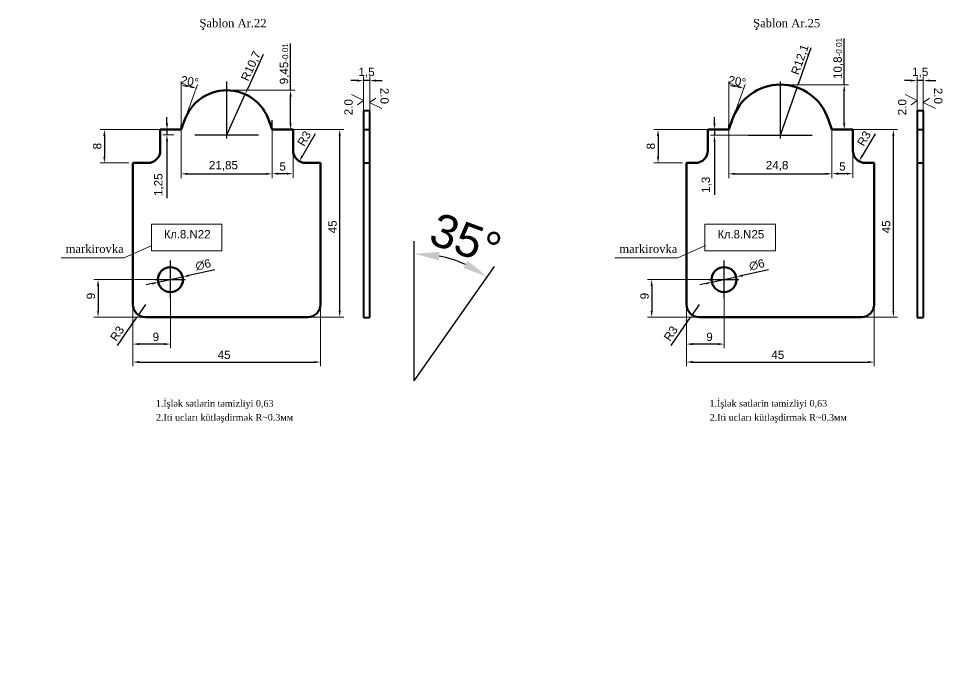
# Model space of a CAD drawing. Header units: millimetres. Extents: x 1526 to 31626, y -4643 to 9189.
# Drawn here: x 11188.9 to 11410.6, y 9029.9 to 9184.8 of the extents above; entities that cross this region are included whole.
import ezdxf

# ---------------------------------------------------------------- set-up
doc = ezdxf.new("R2010")
doc.units = ezdxf.units.MM
for name, color, linetype, lineweight in [('контурная', 7, 'Continuous', 50), ('размерные', 7, 'Continuous', 25), ('тонкая', 7, 'Continuous', 20), ('тонкий', 7, 'Continuous', 20)]:
    doc.layers.add(name, color=color, linetype=linetype, lineweight=lineweight)
doc.layers.add('осевая', color=4, linetype='Continuous')
doc.styles.get("Standard").update_dxf_attribs({"font": 'arial.ttf'})
doc.dimstyles.new('s1v4', dxfattribs={"dimtxt": 4, "dimasz": 1.5, "dimexe": 1, "dimexo": 0, "dimgap": 0.7, "dimtad": 1, "dimtxsty": 'Standard', "dimcen": 1, "dimadec": 0, "dimazin": 0, "dimtfac": 1, "dimtix": 1, "dimtmove": 0, "dimatfit": 3, "dimfxl": 1, "dimlwd": -1, "dimlwe": 20, "dimarcsym": 0})
doc.dimstyles.new('s2v4', dxfattribs={"dimtxt": 8, "dimasz": 6, "dimexe": 3, "dimexo": 0, "dimgap": 1.5, "dimtad": 1, "dimtxsty": 'Standard', "dimcen": 2.5, "dimadec": 0, "dimazin": 0, "dimtfac": 1, "dimtmove": 0, "dimatfit": 3, "dimfxl": 1, "dimarcsym": 0})

# ---------------------------------------------------------------- blocks, each defined once
blk = doc.blocks.new('*D2361')
at = {"layer": 'Defpoints', "color": 0, "transparency": 16777216}
for p in [(11238.87, 9167.57), (11254.2, 9167.57), (11252.81, 9158.12)]:
    blk.add_point(p, dxfattribs=at)
at = {"layer": 'размерные', "color": 0, "transparency": 16777216}
for p, q in [((11254.2, 9167.57), (11254.2, 9178.83)), ((11254.2, 9159.62), (11254.2, 9166.07))]:
    blk.add_line(p, q, dxfattribs=at)
at = {"layer": 'размерные', "color": 0, "lineweight": 20, "transparency": 16777216}
for p, q in [((11238.87, 9167.57), (11255.2, 9167.57)), ((11252.81, 9158.12), (11255.2, 9158.12))]:
    blk.add_line(p, q, dxfattribs=at)
at = {"layer": 'размерные', "color": 0, "transparency": 16777216}
for points in [[(11253.95, 9166.07), (11254.45, 9166.07), (11254.2, 9167.57)], [(11253.95, 9159.62), (11254.45, 9159.62), (11254.2, 9158.12)]]:
    blk.add_solid(points, dxfattribs=at)
at = {"layer": 'размерные', "color": 0, "transparency": 16777216, "insert": (11252.8, 9173.95), "char_height": 2, "attachment_point": 5, "rotation": 90}
blk.add_mtext('9,45{\\H0.7x;\\S^ -0.01;}', dxfattribs=at)
blk = doc.blocks.new('*D2362')
at = {"layer": 'Defpoints', "color": 0, "transparency": 16777216}
for p in [(11227.94, 9158.12), (11249.79, 9158.12), (11249.79, 9147.51)]:
    blk.add_point(p, dxfattribs=at)
at = {"layer": 'размерные', "color": 0, "lineweight": 20, "transparency": 16777216}
for p, q in [((11227.94, 9158.12), (11227.94, 9146.51)), ((11249.79, 9158.12), (11249.79, 9146.51))]:
    blk.add_line(p, q, dxfattribs=at)
at = {"layer": 'размерные', "color": 0, "transparency": 16777216}
blk.add_line((11229.44, 9147.51), (11248.29, 9147.51), dxfattribs=at)
for points in [[(11229.44, 9147.76), (11229.44, 9147.26), (11227.94, 9147.51)], [(11248.29, 9147.76), (11248.29, 9147.26), (11249.79, 9147.51)]]:
    blk.add_solid(points, dxfattribs=at)
at = {"layer": 'размерные', "color": 0, "transparency": 16777216, "insert": (11238.09, 9149.41), "char_height": 2, "attachment_point": 5}
blk.add_mtext('21,85', dxfattribs=at)
blk = doc.blocks.new('*D2363')
at = {"layer": 'Defpoints', "color": 0, "transparency": 16777216}
for p in [(11226.22, 9158.12), (11224.54, 9156.87), (11226.22, 9156.87)]:
    blk.add_point(p, dxfattribs=at)
at = {"layer": 'размерные', "color": 0, "transparency": 16777216}
for p, q in [((11224.54, 9159.62), (11224.54, 9161.12)), ((11224.54, 9158.12), (11224.54, 9156.87)), ((11224.54, 9155.37), (11224.54, 9141.68))]:
    blk.add_line(p, q, dxfattribs=at)
at = {"layer": 'размерные', "color": 0, "lineweight": 20, "transparency": 16777216}
for p, q in [((11226.22, 9158.12), (11223.54, 9158.12)), ((11226.22, 9156.87), (11223.54, 9156.87))]:
    blk.add_line(p, q, dxfattribs=at)
at = {"layer": 'размерные', "color": 0, "transparency": 16777216}
for points in [[(11224.29, 9159.62), (11224.79, 9159.62), (11224.54, 9158.12)], [(11224.29, 9155.37), (11224.79, 9155.37), (11224.54, 9156.87)]]:
    blk.add_solid(points, dxfattribs=at)
at = {"layer": 'размерные', "color": 0, "transparency": 16777216, "insert": (11222.64, 9144.89), "char_height": 2, "attachment_point": 5, "rotation": 90}
blk.add_mtext('1,25', dxfattribs=at)
blk = doc.blocks.new('*D2364')
at = {"layer": 'Defpoints', "color": 0, "transparency": 16777216}
for p in [(11227.24, 9158.12), (11209.52, 9150.12), (11215.37, 9150.12)]:
    blk.add_point(p, dxfattribs=at)
at = {"layer": 'размерные', "color": 0, "lineweight": 20, "transparency": 16777216}
for p, q in [((11227.24, 9158.12), (11208.52, 9158.12)), ((11215.37, 9150.12), (11208.52, 9150.12))]:
    blk.add_line(p, q, dxfattribs=at)
at = {"layer": 'размерные', "color": 0, "transparency": 16777216}
blk.add_line((11209.52, 9156.62), (11209.52, 9151.62), dxfattribs=at)
for points in [[(11209.27, 9156.62), (11209.77, 9156.62), (11209.52, 9158.12)], [(11209.27, 9151.62), (11209.77, 9151.62), (11209.52, 9150.12)]]:
    blk.add_solid(points, dxfattribs=at)
at = {"layer": 'размерные', "color": 0, "transparency": 16777216, "insert": (11207.8, 9154.15), "char_height": 2, "attachment_point": 5, "rotation": 90}
blk.add_mtext('8', dxfattribs=at)
blk = doc.blocks.new('*D2365')
at = {"layer": 'Defpoints', "color": 0, "transparency": 16777216}
for p in [(11216.37, 9117.7), (11225.37, 9117.7), (11216.37, 9106.64)]:
    blk.add_point(p, dxfattribs=at)
at = {"layer": 'размерные', "color": 0, "lineweight": 20, "transparency": 16777216}
for p, q in [((11216.37, 9117.7), (11216.37, 9105.64)), ((11225.37, 9117.7), (11225.37, 9105.64))]:
    blk.add_line(p, q, dxfattribs=at)
at = {"layer": 'размерные', "color": 0, "transparency": 16777216}
blk.add_line((11223.87, 9106.64), (11217.87, 9106.64), dxfattribs=at)
for points in [[(11217.87, 9106.89), (11217.87, 9106.39), (11216.37, 9106.64)], [(11223.87, 9106.89), (11223.87, 9106.39), (11225.37, 9106.64)]]:
    blk.add_solid(points, dxfattribs=at)
at = {"layer": 'размерные', "color": 0, "transparency": 16777216, "insert": (11221.87, 9108.36), "char_height": 2, "attachment_point": 5}
blk.add_mtext('9', dxfattribs=at)
blk = doc.blocks.new('*D2366')
at = {"layer": 'Defpoints', "color": 0, "transparency": 16777216}
for p in [(11228.3, 9122.77), (11222.44, 9121.48)]:
    blk.add_point(p, dxfattribs=at)
at = {"layer": 'размерные', "color": 0, "transparency": 16777216}
for p, q in [((11222.44, 9121.48), (11228.3, 9122.77)), ((11236, 9124.47), (11229.76, 9123.1)), ((11220.97, 9121.15), (11219.51, 9120.83))]:
    blk.add_line(p, q, dxfattribs=at)
for points in [[(11229.71, 9123.34), (11229.82, 9122.85), (11228.3, 9122.77)], [(11220.92, 9121.4), (11221.03, 9120.91), (11222.44, 9121.48)]]:
    blk.add_solid(points, dxfattribs=at)
at = {"layer": 'размерные', "color": 0, "transparency": 16777216, "insert": (11233.23, 9125.68), "char_height": 2, "attachment_point": 5, "rotation": 12.461}
blk.add_mtext('∅6', dxfattribs=at)
blk = doc.blocks.new('*D2367')
at = {"layer": 'Defpoints', "color": 0, "transparency": 16777216}
for p in [(11216.37, 9117.7), (11261.37, 9116.12), (11261.37, 9102.32)]:
    blk.add_point(p, dxfattribs=at)
at = {"layer": 'размерные', "color": 0, "lineweight": 20, "transparency": 16777216}
for p, q in [((11216.37, 9117.7), (11216.37, 9101.32)), ((11261.37, 9116.12), (11261.37, 9101.32))]:
    blk.add_line(p, q, dxfattribs=at)
at = {"layer": 'размерные', "color": 0, "transparency": 16777216}
blk.add_line((11217.87, 9102.32), (11259.87, 9102.32), dxfattribs=at)
for points in [[(11217.87, 9102.57), (11217.87, 9102.07), (11216.37, 9102.32)], [(11259.87, 9102.57), (11259.87, 9102.07), (11261.37, 9102.32)]]:
    blk.add_solid(points, dxfattribs=at)
at = {"layer": 'размерные', "color": 0, "transparency": 16777216, "insert": (11238.25, 9104.04), "char_height": 2, "attachment_point": 5}
blk.add_mtext('45', dxfattribs=at)
blk = doc.blocks.new('*D2368')
at = {"layer": 'Defpoints', "color": 0, "transparency": 16777216}
for p in [(11221.65, 9122.12), (11208, 9113.12), (11221.65, 9113.12)]:
    blk.add_point(p, dxfattribs=at)
at = {"layer": 'размерные', "color": 0, "lineweight": 20, "transparency": 16777216}
for p, q in [((11221.65, 9122.12), (11207, 9122.12)), ((11221.65, 9113.12), (11207, 9113.12))]:
    blk.add_line(p, q, dxfattribs=at)
at = {"layer": 'размерные', "color": 0, "transparency": 16777216}
blk.add_line((11208, 9120.62), (11208, 9114.62), dxfattribs=at)
for points in [[(11207.75, 9120.62), (11208.25, 9120.62), (11208, 9122.12)], [(11207.75, 9114.62), (11208.25, 9114.62), (11208, 9113.12)]]:
    blk.add_solid(points, dxfattribs=at)
at = {"layer": 'размерные', "color": 0, "transparency": 16777216, "insert": (11206.28, 9118.16), "char_height": 2, "attachment_point": 5, "rotation": 90}
blk.add_mtext('9', dxfattribs=at)
blk = doc.blocks.new('*D2369')
at = {"layer": 'Defpoints', "color": 0, "transparency": 16777216}
for p in [(11251.31, 9158.12), (11265.99, 9158.12), (11258.37, 9113.12)]:
    blk.add_point(p, dxfattribs=at)
at = {"layer": 'размерные', "color": 0, "lineweight": 20, "transparency": 16777216}
for p, q in [((11251.31, 9158.12), (11266.99, 9158.12)), ((11258.37, 9113.12), (11266.99, 9113.12))]:
    blk.add_line(p, q, dxfattribs=at)
at = {"layer": 'размерные', "color": 0, "transparency": 16777216}
blk.add_line((11265.99, 9114.62), (11265.99, 9156.62), dxfattribs=at)
for points in [[(11265.74, 9156.62), (11266.24, 9156.62), (11265.99, 9158.12)], [(11265.74, 9114.62), (11266.24, 9114.62), (11265.99, 9113.12)]]:
    blk.add_solid(points, dxfattribs=at)
at = {"layer": 'размерные', "color": 0, "transparency": 16777216, "insert": (11264.27, 9134.79), "char_height": 2, "attachment_point": 5, "rotation": 90}
blk.add_mtext('45', dxfattribs=at)
blk = doc.blocks.new('*D2370')
at = {"layer": 'Defpoints', "color": 0, "transparency": 16777216}
for p in [(11219.37, 9116.12), (11217.68, 9113.64)]:
    blk.add_point(p, dxfattribs=at)
at = {"layer": 'размерные', "color": 0, "transparency": 16777216}
for p, q in [((11219.37, 9116.12), (11217.68, 9113.64)), ((11212.7, 9106.29), (11216.84, 9112.4))]:
    blk.add_line(p, q, dxfattribs=at)
blk.add_solid([(11216.64, 9112.54), (11217.05, 9112.26), (11217.68, 9113.64)], dxfattribs=at)
at = {"layer": 'размерные', "color": 0, "transparency": 16777216, "insert": (11212.58, 9109.17), "char_height": 2, "attachment_point": 5, "rotation": 55.8772}
blk.add_mtext('R3', dxfattribs=at)
blk = doc.blocks.new('*D2371')
at = {"layer": 'Defpoints', "color": 0, "transparency": 16777216}
for p in [(11271.68, 9169.89), (11271.68, 9162.7), (11273.18, 9162.7)]:
    blk.add_point(p, dxfattribs=at)
at = {"layer": 'размерные', "color": 0, "transparency": 16777216}
for p, q in [((11270.18, 9169.89), (11268.68, 9169.89)), ((11273.18, 9169.89), (11271.68, 9169.89)), ((11274.68, 9169.89), (11276.18, 9169.89))]:
    blk.add_line(p, q, dxfattribs=at)
at = {"layer": 'размерные', "color": 0, "lineweight": 20, "transparency": 16777216}
for p, q in [((11271.68, 9162.7), (11271.68, 9170.89)), ((11273.18, 9162.7), (11273.18, 9170.89))]:
    blk.add_line(p, q, dxfattribs=at)
at = {"layer": 'размерные', "color": 0, "transparency": 16777216}
for points in [[(11270.18, 9170.14), (11270.18, 9169.64), (11271.68, 9169.89)], [(11274.68, 9170.14), (11274.68, 9169.64), (11273.18, 9169.89)]]:
    blk.add_solid(points, dxfattribs=at)
at = {"layer": 'размерные', "color": 0, "transparency": 16777216, "insert": (11272.43, 9171.8), "char_height": 2, "attachment_point": 5}
blk.add_mtext('1,5', dxfattribs=at)
blk = doc.blocks.new('*D2372')
at = {"layer": 'Defpoints', "color": 0, "transparency": 16777216}
for p in [(11249.79, 9151.44), (11254.79, 9153.12), (11249.79, 9147.55)]:
    blk.add_point(p, dxfattribs=at)
at = {"layer": 'размерные', "color": 0, "lineweight": 20, "transparency": 16777216}
for p, q in [((11249.79, 9151.44), (11249.79, 9146.55)), ((11254.79, 9153.12), (11254.79, 9146.55))]:
    blk.add_line(p, q, dxfattribs=at)
at = {"layer": 'размерные', "color": 0, "transparency": 16777216}
blk.add_line((11253.29, 9147.55), (11251.29, 9147.55), dxfattribs=at)
for points in [[(11251.29, 9147.8), (11251.29, 9147.3), (11249.79, 9147.55)], [(11253.29, 9147.8), (11253.29, 9147.3), (11254.79, 9147.55)]]:
    blk.add_solid(points, dxfattribs=at)
at = {"layer": 'размерные', "color": 0, "transparency": 16777216, "insert": (11252.29, 9149.27), "char_height": 2, "attachment_point": 5}
blk.add_mtext('5', dxfattribs=at)
blk = doc.blocks.new('*D2373')
at = {"layer": 'Defpoints', "color": 0, "transparency": 16777216}
for p in [(11257.79, 9153.12), (11256.27, 9150.54)]:
    blk.add_point(p, dxfattribs=at)
at = {"layer": 'размерные', "color": 0, "transparency": 16777216}
blk.add_line((11260.14, 9157.11), (11257.03, 9151.83), dxfattribs=at)
blk.add_solid([(11256.82, 9151.96), (11257.25, 9151.71), (11256.27, 9150.54)], dxfattribs=at)
at = {"layer": 'размерные', "color": 0, "transparency": 16777216, "insert": (11257.48, 9155.99), "char_height": 2, "attachment_point": 5, "rotation": 59.5299}
blk.add_mtext('R3', dxfattribs=at)
blk = doc.blocks.new('*D2374')
at = {"layer": 'Defpoints', "color": 0, "transparency": 16777216}
for p in [(11230.38, 9168.41), (11228.75, 9160.34), (11227.94, 9159.19), (11227.94, 9158.12), (11227.94, 9158.12)]:
    blk.add_point(p, dxfattribs=at)
at = {"layer": 'размерные', "color": 0, "lineweight": 20, "transparency": 16777216}
for p, q in [((11227.94, 9159.19), (11227.94, 9169.69)), ((11228.75, 9160.34), (11231.9, 9168.99))]:
    blk.add_line(p, q, dxfattribs=at)
at = {"layer": 'размерные', "color": 0, "transparency": 16777216}
blk.add_arc((11227.94, 9158.12), 10.57, 78.1414, 81.8586, dxfattribs=at)
for points in [[(11229.42, 9168.33), (11229.46, 9168.83), (11227.94, 9168.69)], [(11230.18, 9168.71), (11230.05, 9168.22), (11231.56, 9168.05)]]:
    blk.add_solid(points, dxfattribs=at)
at = {"layer": 'размерные', "color": 0, "transparency": 16777216, "insert": (11229.99, 9169.73), "char_height": 2, "attachment_point": 5, "rotation": 350}
blk.add_mtext('20°', dxfattribs=at)
blk = doc.blocks.new('*D2375')
at = {"layer": 'Defpoints', "color": 0, "transparency": 16777216}
for p in [(11243.3, 9166.62), (11238.87, 9156.87)]:
    blk.add_point(p, dxfattribs=at)
at = {"layer": 'размерные', "color": 0, "transparency": 16777216}
for p, q in [((11247.65, 9176.18), (11243.92, 9167.98)), ((11238.87, 9156.87), (11243.3, 9166.62))]:
    blk.add_line(p, q, dxfattribs=at)
blk.add_solid([(11243.69, 9168.08), (11244.15, 9167.88), (11243.3, 9166.62)], dxfattribs=at)
at = {"layer": 'размерные', "color": 0, "transparency": 16777216, "insert": (11244.82, 9173.34), "char_height": 2, "attachment_point": 5, "rotation": 65.5469}
blk.add_mtext('R10,7', dxfattribs=at)
blk = doc.blocks.new('*D2376')
at = {"layer": 'Defpoints', "color": 0, "transparency": 16777216}
for p in [(11371.73, 9168.92), (11387.06, 9168.92), (11385.67, 9158.12)]:
    blk.add_point(p, dxfattribs=at)
at = {"layer": 'размерные', "color": 0, "transparency": 16777216}
for p, q in [((11387.06, 9168.92), (11387.06, 9180)), ((11387.06, 9159.62), (11387.06, 9167.42))]:
    blk.add_line(p, q, dxfattribs=at)
at = {"layer": 'размерные', "color": 0, "lineweight": 20, "transparency": 16777216}
for p, q in [((11371.73, 9168.92), (11388.06, 9168.92)), ((11385.67, 9158.12), (11388.06, 9158.12))]:
    blk.add_line(p, q, dxfattribs=at)
at = {"layer": 'размерные', "color": 0, "transparency": 16777216}
for points in [[(11386.81, 9167.42), (11387.31, 9167.42), (11387.06, 9168.92)], [(11386.81, 9159.62), (11387.31, 9159.62), (11387.06, 9158.12)]]:
    blk.add_solid(points, dxfattribs=at)
at = {"layer": 'размерные', "color": 0, "transparency": 16777216, "insert": (11385.66, 9175.21), "char_height": 2, "attachment_point": 5, "rotation": 90}
blk.add_mtext('10,8{\\H0.7x;\\S^ -0.01;}', dxfattribs=at)
blk = doc.blocks.new('*D2377')
at = {"layer": 'Defpoints', "color": 0, "transparency": 16777216}
for p in [(11359.33, 9158.12), (11384.12, 9158.12), (11384.12, 9147.51)]:
    blk.add_point(p, dxfattribs=at)
at = {"layer": 'размерные', "color": 0, "lineweight": 20, "transparency": 16777216}
for p, q in [((11359.33, 9158.12), (11359.33, 9146.51)), ((11384.12, 9158.12), (11384.12, 9146.51))]:
    blk.add_line(p, q, dxfattribs=at)
at = {"layer": 'размерные', "color": 0, "transparency": 16777216}
blk.add_line((11360.83, 9147.51), (11382.62, 9147.51), dxfattribs=at)
for points in [[(11360.83, 9147.76), (11360.83, 9147.26), (11359.33, 9147.51)], [(11382.62, 9147.76), (11382.62, 9147.26), (11384.12, 9147.51)]]:
    blk.add_solid(points, dxfattribs=at)
at = {"layer": 'размерные', "color": 0, "transparency": 16777216, "insert": (11370.95, 9149.41), "char_height": 2, "attachment_point": 5}
blk.add_mtext('24,8', dxfattribs=at)
blk = doc.blocks.new('*D2379')
at = {"layer": 'Defpoints', "color": 0, "transparency": 16777216}
for p in [(11357.61, 9158.12), (11355.93, 9156.82), (11364.05, 9156.82)]:
    blk.add_point(p, dxfattribs=at)
at = {"layer": 'размерные', "color": 0, "transparency": 16777216}
for p, q in [((11355.93, 9159.62), (11355.93, 9161.12)), ((11355.93, 9158.12), (11355.93, 9156.82)), ((11355.93, 9155.32), (11355.93, 9142.46))]:
    blk.add_line(p, q, dxfattribs=at)
at = {"layer": 'размерные', "color": 0, "lineweight": 20, "transparency": 16777216}
for p, q in [((11357.61, 9158.12), (11354.93, 9158.12)), ((11364.05, 9156.82), (11354.93, 9156.82))]:
    blk.add_line(p, q, dxfattribs=at)
at = {"layer": 'размерные', "color": 0, "transparency": 16777216}
for points in [[(11355.68, 9159.62), (11356.18, 9159.62), (11355.93, 9158.12)], [(11355.68, 9155.32), (11356.18, 9155.32), (11355.93, 9156.82)]]:
    blk.add_solid(points, dxfattribs=at)
at = {"layer": 'размерные', "color": 0, "transparency": 16777216, "insert": (11354.03, 9144.89), "char_height": 2, "attachment_point": 5, "rotation": 90}
blk.add_mtext('1,3', dxfattribs=at)
blk = doc.blocks.new('*D2378')
at = {"layer": 'Defpoints', "color": 0, "transparency": 16777216}
for p in [(11354.93, 9158.12), (11342.38, 9150.12), (11348.23, 9150.12)]:
    blk.add_point(p, dxfattribs=at)
at = {"layer": 'размерные', "color": 0, "lineweight": 20, "transparency": 16777216}
for p, q in [((11354.93, 9158.12), (11341.38, 9158.12)), ((11348.23, 9150.12), (11341.38, 9150.12))]:
    blk.add_line(p, q, dxfattribs=at)
at = {"layer": 'размерные', "color": 0, "transparency": 16777216}
blk.add_line((11342.38, 9156.62), (11342.38, 9151.62), dxfattribs=at)
for points in [[(11342.13, 9156.62), (11342.63, 9156.62), (11342.38, 9158.12)], [(11342.13, 9151.62), (11342.63, 9151.62), (11342.38, 9150.12)]]:
    blk.add_solid(points, dxfattribs=at)
at = {"layer": 'размерные', "color": 0, "transparency": 16777216, "insert": (11340.66, 9154.15), "char_height": 2, "attachment_point": 5, "rotation": 90}
blk.add_mtext('8', dxfattribs=at)
blk = doc.blocks.new('*D2380')
at = {"layer": 'Defpoints', "color": 0, "transparency": 16777216}
for p in [(11349.23, 9117.7), (11358.23, 9117.7), (11349.23, 9106.64)]:
    blk.add_point(p, dxfattribs=at)
at = {"layer": 'размерные', "color": 0, "lineweight": 20, "transparency": 16777216}
for p, q in [((11349.23, 9117.7), (11349.23, 9105.64)), ((11358.23, 9117.7), (11358.23, 9105.64))]:
    blk.add_line(p, q, dxfattribs=at)
at = {"layer": 'размерные', "color": 0, "transparency": 16777216}
blk.add_line((11356.73, 9106.64), (11350.73, 9106.64), dxfattribs=at)
for points in [[(11350.73, 9106.89), (11350.73, 9106.39), (11349.23, 9106.64)], [(11356.73, 9106.89), (11356.73, 9106.39), (11358.23, 9106.64)]]:
    blk.add_solid(points, dxfattribs=at)
at = {"layer": 'размерные', "color": 0, "transparency": 16777216, "insert": (11354.73, 9108.36), "char_height": 2, "attachment_point": 5}
blk.add_mtext('9', dxfattribs=at)
blk = doc.blocks.new('*D2381')
at = {"layer": 'Defpoints', "color": 0, "transparency": 16777216}
for p in [(11361.16, 9122.77), (11355.3, 9121.48)]:
    blk.add_point(p, dxfattribs=at)
at = {"layer": 'размерные', "color": 0, "transparency": 16777216}
for p, q in [((11355.3, 9121.48), (11361.16, 9122.77)), ((11368.86, 9124.47), (11362.62, 9123.1)), ((11353.83, 9121.15), (11352.37, 9120.83))]:
    blk.add_line(p, q, dxfattribs=at)
for points in [[(11362.57, 9123.34), (11362.68, 9122.85), (11361.16, 9122.77)], [(11353.78, 9121.4), (11353.89, 9120.91), (11355.3, 9121.48)]]:
    blk.add_solid(points, dxfattribs=at)
at = {"layer": 'размерные', "color": 0, "transparency": 16777216, "insert": (11366.09, 9125.68), "char_height": 2, "attachment_point": 5, "rotation": 12.461}
blk.add_mtext('∅6', dxfattribs=at)
blk = doc.blocks.new('*D2382')
at = {"layer": 'Defpoints', "color": 0, "transparency": 16777216}
for p in [(11349.23, 9117.7), (11394.23, 9116.12), (11394.23, 9102.32)]:
    blk.add_point(p, dxfattribs=at)
at = {"layer": 'размерные', "color": 0, "lineweight": 20, "transparency": 16777216}
for p, q in [((11349.23, 9117.7), (11349.23, 9101.32)), ((11394.23, 9116.12), (11394.23, 9101.32))]:
    blk.add_line(p, q, dxfattribs=at)
at = {"layer": 'размерные', "color": 0, "transparency": 16777216}
blk.add_line((11350.73, 9102.32), (11392.73, 9102.32), dxfattribs=at)
for points in [[(11350.73, 9102.57), (11350.73, 9102.07), (11349.23, 9102.32)], [(11392.73, 9102.57), (11392.73, 9102.07), (11394.23, 9102.32)]]:
    blk.add_solid(points, dxfattribs=at)
at = {"layer": 'размерные', "color": 0, "transparency": 16777216, "insert": (11371.11, 9104.04), "char_height": 2, "attachment_point": 5}
blk.add_mtext('45', dxfattribs=at)
blk = doc.blocks.new('*D2383')
at = {"layer": 'Defpoints', "color": 0, "transparency": 16777216}
for p in [(11354.51, 9122.12), (11340.86, 9113.12), (11354.51, 9113.12)]:
    blk.add_point(p, dxfattribs=at)
at = {"layer": 'размерные', "color": 0, "lineweight": 20, "transparency": 16777216}
for p, q in [((11354.51, 9122.12), (11339.86, 9122.12)), ((11354.51, 9113.12), (11339.86, 9113.12))]:
    blk.add_line(p, q, dxfattribs=at)
at = {"layer": 'размерные', "color": 0, "transparency": 16777216}
blk.add_line((11340.86, 9120.62), (11340.86, 9114.62), dxfattribs=at)
for points in [[(11340.61, 9120.62), (11341.11, 9120.62), (11340.86, 9122.12)], [(11340.61, 9114.62), (11341.11, 9114.62), (11340.86, 9113.12)]]:
    blk.add_solid(points, dxfattribs=at)
at = {"layer": 'размерные', "color": 0, "transparency": 16777216, "insert": (11339.14, 9118.16), "char_height": 2, "attachment_point": 5, "rotation": 90}
blk.add_mtext('9', dxfattribs=at)
blk = doc.blocks.new('*D2384')
at = {"layer": 'Defpoints', "color": 0, "transparency": 16777216}
for p in [(11384.17, 9158.12), (11398.85, 9158.12), (11391.23, 9113.12)]:
    blk.add_point(p, dxfattribs=at)
at = {"layer": 'размерные', "color": 0, "lineweight": 20, "transparency": 16777216}
for p, q in [((11384.17, 9158.12), (11399.85, 9158.12)), ((11391.23, 9113.12), (11399.85, 9113.12))]:
    blk.add_line(p, q, dxfattribs=at)
at = {"layer": 'размерные', "color": 0, "transparency": 16777216}
blk.add_line((11398.85, 9114.62), (11398.85, 9156.62), dxfattribs=at)
for points in [[(11398.6, 9156.62), (11399.1, 9156.62), (11398.85, 9158.12)], [(11398.6, 9114.62), (11399.1, 9114.62), (11398.85, 9113.12)]]:
    blk.add_solid(points, dxfattribs=at)
at = {"layer": 'размерные', "color": 0, "transparency": 16777216, "insert": (11397.13, 9134.79), "char_height": 2, "attachment_point": 5, "rotation": 90}
blk.add_mtext('45', dxfattribs=at)
blk = doc.blocks.new('*D2385')
at = {"layer": 'Defpoints', "color": 0, "transparency": 16777216}
for p in [(11352.23, 9116.12), (11350.55, 9113.64)]:
    blk.add_point(p, dxfattribs=at)
at = {"layer": 'размерные', "color": 0, "transparency": 16777216}
for p, q in [((11352.23, 9116.12), (11350.55, 9113.64)), ((11345.56, 9106.29), (11349.7, 9112.4))]:
    blk.add_line(p, q, dxfattribs=at)
blk.add_solid([(11349.5, 9112.54), (11349.91, 9112.26), (11350.55, 9113.64)], dxfattribs=at)
at = {"layer": 'размерные', "color": 0, "transparency": 16777216, "insert": (11345.44, 9109.17), "char_height": 2, "attachment_point": 5, "rotation": 55.8772}
blk.add_mtext('R3', dxfattribs=at)
blk = doc.blocks.new('*D2386')
at = {"layer": 'Defpoints', "color": 0, "transparency": 16777216}
for p in [(11404.54, 9169.89), (11404.54, 9162.7), (11406.04, 9162.7)]:
    blk.add_point(p, dxfattribs=at)
at = {"layer": 'размерные', "color": 0, "transparency": 16777216}
for p, q in [((11403.04, 9169.89), (11401.54, 9169.89)), ((11406.04, 9169.89), (11404.54, 9169.89)), ((11407.54, 9169.89), (11409.04, 9169.89))]:
    blk.add_line(p, q, dxfattribs=at)
at = {"layer": 'размерные', "color": 0, "lineweight": 20, "transparency": 16777216}
for p, q in [((11404.54, 9162.7), (11404.54, 9170.89)), ((11406.04, 9162.7), (11406.04, 9170.89))]:
    blk.add_line(p, q, dxfattribs=at)
at = {"layer": 'размерные', "color": 0, "transparency": 16777216}
for points in [[(11403.04, 9170.14), (11403.04, 9169.64), (11404.54, 9169.89)], [(11407.54, 9170.14), (11407.54, 9169.64), (11406.04, 9169.89)]]:
    blk.add_solid(points, dxfattribs=at)
at = {"layer": 'размерные', "color": 0, "transparency": 16777216, "insert": (11405.29, 9171.8), "char_height": 2, "attachment_point": 5}
blk.add_mtext('1,5', dxfattribs=at)
blk = doc.blocks.new('*D2387')
at = {"layer": 'Defpoints', "color": 0, "transparency": 16777216}
for p in [(11384.12, 9151.44), (11389.12, 9153.12), (11384.12, 9147.55)]:
    blk.add_point(p, dxfattribs=at)
at = {"layer": 'размерные', "color": 0, "lineweight": 20, "transparency": 16777216}
for p, q in [((11384.12, 9151.44), (11384.12, 9146.55)), ((11389.12, 9153.12), (11389.12, 9146.55))]:
    blk.add_line(p, q, dxfattribs=at)
at = {"layer": 'размерные', "color": 0, "transparency": 16777216}
blk.add_line((11387.62, 9147.55), (11385.62, 9147.55), dxfattribs=at)
for points in [[(11385.62, 9147.8), (11385.62, 9147.3), (11384.12, 9147.55)], [(11387.62, 9147.8), (11387.62, 9147.3), (11389.12, 9147.55)]]:
    blk.add_solid(points, dxfattribs=at)
at = {"layer": 'размерные', "color": 0, "transparency": 16777216, "insert": (11386.62, 9149.27), "char_height": 2, "attachment_point": 5}
blk.add_mtext('5', dxfattribs=at)
blk = doc.blocks.new('*D2388')
at = {"layer": 'Defpoints', "color": 0, "transparency": 16777216}
for p in [(11392.12, 9153.12), (11390.6, 9150.54)]:
    blk.add_point(p, dxfattribs=at)
at = {"layer": 'размерные', "color": 0, "transparency": 16777216}
blk.add_line((11394.47, 9157.11), (11391.36, 9151.83), dxfattribs=at)
blk.add_solid([(11391.15, 9151.96), (11391.58, 9151.71), (11390.6, 9150.54)], dxfattribs=at)
at = {"layer": 'размерные', "color": 0, "transparency": 16777216, "insert": (11391.81, 9155.99), "char_height": 2, "attachment_point": 5, "rotation": 59.5299}
blk.add_mtext('R3', dxfattribs=at)
blk = doc.blocks.new('*D2389')
at = {"layer": 'Defpoints', "color": 0, "transparency": 16777216}
for p in [(11361.77, 9168.41), (11360.14, 9160.34), (11359.33, 9159.19), (11359.33, 9158.12), (11359.33, 9158.12)]:
    blk.add_point(p, dxfattribs=at)
at = {"layer": 'размерные', "color": 0, "lineweight": 20, "transparency": 16777216}
for p, q in [((11359.33, 9159.19), (11359.33, 9169.69)), ((11360.14, 9160.34), (11363.29, 9168.99))]:
    blk.add_line(p, q, dxfattribs=at)
at = {"layer": 'размерные', "color": 0, "transparency": 16777216}
blk.add_arc((11359.33, 9158.12), 10.57, 78.1414, 81.8586, dxfattribs=at)
for points in [[(11360.81, 9168.33), (11360.85, 9168.83), (11359.33, 9168.69)], [(11361.57, 9168.71), (11361.44, 9168.22), (11362.95, 9168.05)]]:
    blk.add_solid(points, dxfattribs=at)
at = {"layer": 'размерные', "color": 0, "transparency": 16777216, "insert": (11361.38, 9169.73), "char_height": 2, "attachment_point": 5, "rotation": 350}
blk.add_mtext('20°', dxfattribs=at)
blk = doc.blocks.new('*D2390')
at = {"layer": 'Defpoints', "color": 0, "transparency": 16777216}
for p in [(11375.73, 9168.24), (11371.73, 9156.82)]:
    blk.add_point(p, dxfattribs=at)
at = {"layer": 'размерные', "color": 0, "transparency": 16777216}
for p, q in [((11379.08, 9177.8), (11376.23, 9169.66)), ((11371.73, 9156.82), (11375.73, 9168.24))]:
    blk.add_line(p, q, dxfattribs=at)
blk.add_solid([(11375.99, 9169.74), (11376.46, 9169.58), (11375.73, 9168.24)], dxfattribs=at)
at = {"layer": 'размерные', "color": 0, "transparency": 16777216, "insert": (11376.58, 9174.9), "char_height": 2, "attachment_point": 5, "rotation": 70.6872}
blk.add_mtext('R12,1', dxfattribs=at)
blk = doc.blocks.new('*D2465')
at = {"layer": 'Defpoints', "color": 0, "transparency": 16777216}
for p in [(11290.07, 9127.72), (11188.91, 8962.16), (11189.17, 8962.54), (11283.89, 8875.6), (11283.89, 8875.08)]:
    blk.add_point(p, dxfattribs=at)
at = {"layer": 'тонкий', "color": 0, "lineweight": -2, "transparency": 16777216}
for q in [(11283.89, 9131.35), (11303.13, 9125.29)]:
    blk.add_line((11283.89, 9097.82), q, dxfattribs=at)
blk.add_arc((11283.89, 9097.82), 30.53, 66.2779, 78.7221, dxfattribs=at)
at = {"layer": 'тонкий', "color": 0, "transparency": 16777216}
for points in [[(11289.77, 9126.77), (11289.96, 9128.76), (11283.89, 9128.35)], [(11296.67, 9126.64), (11295.69, 9124.9), (11301.41, 9122.83)]]:
    blk.add_solid(points, dxfattribs=at)
at = {"layer": 'тонкий', "color": 0, "transparency": 16777216, "insert": (11296.23, 9131.77), "char_height": 8, "attachment_point": 5, "rotation": 340.0337}
blk.add_mtext('35°', dxfattribs=at)

msp = doc.modelspace()

# ---------------------------------------------------------------- linework, layer by layer
at = {"lineweight": 15}
for p, q in [((11271.67757, 9165.08535), (11268.78661, 9166.53183)), ((11270.23209, 9164.05216), (11271.67757, 9165.08535)), ((11274.62306, 9165.67465), (11273.17757, 9164.64145)), ((11273.17757, 9164.64145), (11276.06854, 9163.19498)), ((11404.53821, 9165.08535), (11401.64724, 9166.53183)), ((11403.09272, 9164.05216), (11404.53821, 9165.08535)), ((11407.48369, 9165.67465), (11406.03821, 9164.64145)), ((11406.03821, 9164.64145), (11408.92918, 9163.19498)), ((11220.78714, 9135.41927), (11220.78714, 9129.01454)), ((11237.73169, 9135.41927), (11220.78714, 9135.41927)), ((11237.73169, 9129.01454), (11237.73169, 9135.41927)), ((11353.64777, 9135.41927), (11353.64777, 9129.01454)), ((11370.59232, 9135.41927), (11353.64777, 9135.41927)), ((11370.59232, 9129.01454), (11370.59232, 9135.41927)), ((11220.87573, 9130.2732), (11214.26313, 9127.38232)), ((11353.73636, 9130.2732), (11347.12376, 9127.38232)), ((11214.26313, 9127.38232), (11199.17833, 9127.38232)), ((11220.78714, 9129.01454), (11237.73169, 9129.01454)), ((11347.12376, 9127.38232), (11332.03897, 9127.38232)), ((11353.64777, 9129.01454), (11370.59232, 9129.01454))]:
    msp.add_line(p, q, dxfattribs=at)
at = {"lineweight": 40}
for p, q in [((11271.67757, 9162.69802), (11273.17757, 9162.69802)), ((11271.67757, 9162.69802), (11271.67757, 9113.04073)), ((11273.17757, 9162.69802), (11273.17757, 9113.04073)), ((11404.53821, 9162.69802), (11406.03821, 9162.69802)), ((11404.53821, 9162.69802), (11404.53821, 9113.04073)), ((11406.03821, 9162.69802), (11406.03821, 9113.04073)), ((11271.67757, 9158.12493), (11273.17757, 9158.12493)), ((11404.53821, 9158.12493), (11406.03821, 9158.12493)), ((11271.67757, 9150.12493), (11273.17757, 9150.12493)), ((11404.53821, 9150.12493), (11406.03821, 9150.12493)), ((11271.67757, 9113.04073), (11273.17757, 9113.04073)), ((11404.53821, 9113.04073), (11406.03821, 9113.04073))]:
    msp.add_line(p, q, dxfattribs=at)
at = {"layer": 'контурная'}
for p, q in [((11227.94301, 9158.12493), (11228.6882, 9160.17233)), ((11249.79189, 9158.12493), (11249.0467, 9160.17233)), ((11359.33485, 9158.12493), (11360.20241, 9160.50851)), ((11384.12131, 9158.12493), (11383.25376, 9160.50851)), ((11227.94301, 9158.12493), (11222.94238, 9158.12493)), ((11222.94238, 9158.12493), (11222.94238, 9153.12493)), ((11249.79189, 9158.12493), (11254.79252, 9158.12493)), ((11254.79252, 9158.12493), (11254.79252, 9153.12493)), ((11359.33485, 9158.12493), (11354.33423, 9158.12493)), ((11354.33423, 9158.12493), (11354.33423, 9153.12493)), ((11384.12131, 9158.12493), (11389.12194, 9158.12493)), ((11389.12194, 9158.12493), (11389.12194, 9153.12493)), ((11216.36745, 9116.12493), (11216.36745, 9150.12493)), ((11219.94238, 9150.12493), (11216.36745, 9150.12493)), ((11257.79252, 9150.12493), (11261.36745, 9150.12493)), ((11261.36745, 9116.12493), (11261.36745, 9150.12493)), ((11349.22808, 9116.12493), (11349.22808, 9150.12493)), ((11351.33423, 9150.12493), (11349.22808, 9150.12493)), ((11392.12194, 9150.12493), (11394.22808, 9150.12493)), ((11394.22808, 9116.12493), (11394.22808, 9150.12493)), ((11238.86745, 9113.12493), (11219.36745, 9113.12493)), ((11238.86745, 9113.12493), (11258.36745, 9113.12493)), ((11371.72808, 9113.12493), (11352.22808, 9113.12493)), ((11371.72808, 9113.12493), (11391.22808, 9113.12493))]:
    msp.add_line(p, q, dxfattribs=at)
for centre in [(11225.36745, 9122.12493), (11358.22808, 9122.12493)]:
    msp.add_circle(centre, 3, dxfattribs=at)
for centre, radius, start, end in [((11238.86745, 9156.87493), 10.7, 17.9488741, 162.0511259), ((11371.72808, 9156.82493), 12.1, 90, 162.2762044), ((11371.72808, 9156.82493), 12.1, 17.7237956, 90), ((11219.94238, 9153.12493), 3, 270, 0), ((11257.79252, 9153.12493), 3, 180, 270), ((11351.33423, 9153.12493), 3, 270, 0), ((11392.12194, 9153.12493), 3, 180, 270), ((11219.36745, 9116.12493), 3, 180, 270), ((11258.36745, 9116.12493), 3, 270, 0), ((11352.22808, 9116.12493), 3, 180, 270), ((11391.22808, 9116.12493), 3, 270, 0)]:
    msp.add_arc(centre, radius, start, end, dxfattribs=at)
at = {"layer": 'осевая'}
for p, q in [((11238.86745, 9155.95793), (11238.86745, 9169.68895)), ((11371.72808, 9155.95793), (11371.72808, 9169.68895)), ((11231.18483, 9156.87493), (11246.49074, 9156.87493)), ((11364.04546, 9156.82493), (11379.35137, 9156.82493)), ((11225.36745, 9117.7045), (11225.36745, 9126.7235)), ((11358.22808, 9117.7045), (11358.22808, 9126.7235)), ((11221.64656, 9122.12493), (11228.89715, 9122.12493)), ((11354.5072, 9122.12493), (11361.75778, 9122.12493))]:
    msp.add_line(p, q, dxfattribs=at)
at = {"layer": 'размерные'}
for p, q in [((11249.79189, 9158.12493), (11249.79189, 9160.36608)), ((11227.94301, 9158.12493), (11227.94301, 9159.18917)), ((11359.33485, 9158.12493), (11359.33485, 9159.18917))]:
    msp.add_line(p, q, dxfattribs=at)
at = {"layer": 'тонкая'}
for p, q in [((11273.17757, 9162.69802), (11271.67757, 9162.69802)), ((11406.03821, 9162.69802), (11404.53821, 9162.69802)), ((11227.94301, 9158.12493), (11227.94301, 9161.21984)), ((11359.33485, 9158.12493), (11359.33485, 9161.21984))]:
    msp.add_line(p, q, dxfattribs=at)

# ---------------------------------------------------------------- texts
at = {"lineweight": 15, "attachment_point": 5}
for s, insert, char_height in [('{\\fTimes New Roman|b0|i0|c238|p18;Şablon Ar.\\fTimes New Roman|b0|i0|c0|p18;22}', (11240.38358, 9183.36803), 2), ('{\\fTimes New Roman|b0|i0|c238|p18;Şablon Ar.\\fTimes New Roman|b0|i0|c0|p18;25}', (11373.24422, 9183.36803), 2), ('{\\fTxt|b0|i0|c204|p2;Кл.\\fTxt|b0|i0|c0|p2;8\\fTxt|b0|i0|c204|p2;.}N22', (11229.41977, 9132.99586), 2), ('{\\fTxt|b0|i0|c204|p2;Кл.\\fTxt|b0|i0|c0|p2;8\\fTxt|b0|i0|c204|p2;.}N25', (11362.28041, 9132.99586), 2), ('{\\fTimes New Roman|b0|i0|c204|p18;markirovka}', (11207.19119, 9129.5018), 2), ('{\\fTimes New Roman|b0|i0|c204|p18;markirovka}', (11340.05183, 9129.5018), 2), ('{\\fTimes New Roman|b0|i0|c0|p18;1.\\fTimes New Roman|b0|i0|c238|p18;İşlək sətlərin təmizliyi\\fTimes New Roman|b0|i0|c204|p18; 0,63}', (11235.97964, 9092.13808), 1.6), ('{\\fTimes New Roman|b0|i0|c0|p18;1.\\fTimes New Roman|b0|i0|c238|p18;İşlək sətlərin təmizliyi\\fTimes New Roman|b0|i0|c204|p18; 0,63}', (11368.84027, 9092.13808), 1.6), ('{\\fTimes New Roman|b0|i0|c0|p18;2\\fTimes New Roman|b0|i0|c204|p18;.\\fTimes New Roman|b0|i0|c0|p18;Iti uclar\\fTimes New Roman|b0|i0|c238|p18;ı kütləşdirmək\\fTimes New Roman|b0|i0|c204|p18; \\fTimes New Roman|b0|i0|c0|p18;R~0.3\\fTimes New Roman|b0|i0|c204|p18;мм}', (11238.36061, 9088.78085), 1.6), ('{\\fTimes New Roman|b0|i0|c0|p18;2\\fTimes New Roman|b0|i0|c204|p18;.\\fTimes New Roman|b0|i0|c0|p18;Iti uclar\\fTimes New Roman|b0|i0|c238|p18;ı kütləşdirmək\\fTimes New Roman|b0|i0|c204|p18; \\fTimes New Roman|b0|i0|c0|p18;R~0.3\\fTimes New Roman|b0|i0|c204|p18;мм}', (11371.22125, 9088.78085), 1.6)]:
    msp.add_mtext(s, dxfattribs=dict(at, insert=insert, char_height=char_height))
at = {"lineweight": 15, "char_height": 2, "attachment_point": 5}
for insert, rotation in [((11276.74254, 9166.2214), 270), ((11409.60317, 9166.2214), 270), ((11268.11261, 9163.50541), 90), ((11400.97324, 9163.50541), 90)]:
    msp.add_mtext('2.0', dxfattribs=dict(at, insert=insert, rotation=rotation))

# ---------------------------------------------------------------- dimensions: what is measured, and where the dimension line sits
at = {"layer": 'размерные'}
for base, p1, p2, picture, middle in [((11254.20391, 9167.57493), (11252.80669, 9158.12493), (11238.86745, 9167.57493), '*D2361', (11254.20391, 9173.95426)), ((11387.06454, 9168.92493), (11385.66732, 9158.12493), (11371.72808, 9168.92493), '*D2376', (11387.06454, 9175.21012))]:
    dim = msp.add_linear_dim(base=base, p1=p1, p2=p2, angle=90, text='<>{\\H0.7x;\\S^ -0.01;}', dimstyle='s1v4', override={"dimtxt": 2, "dimexe": 1, "dimgap": 0.2}, dxfattribs=at)
    dim.commit()
    dim.dimension.update_dxf_attribs({"geometry": picture, "text_midpoint": middle, "dimtype": 160})
for center, mpoint, picture, middle in [((11371.72808, 9156.82493), (11375.72986, 9168.24402), '*D2390', (11376.57691, 9174.89996)), ((11238.86745, 9156.87493), (11243.29669, 9166.61514), '*D2375', (11244.81658, 9173.34415))]:
    dim = msp.add_radius_dim(center=center, mpoint=mpoint, dimstyle='s1v4', override={"dimtxt": 2, "dimgap": 0.2}, dxfattribs=at)
    dim.commit()
    dim.dimension.update_dxf_attribs({"geometry": picture, "text_midpoint": middle})
for base, line1, line2, picture, middle in [((11230.37953, 9168.40543), ((11227.94301, 9158.12493), (11227.94301, 9159.18917)), ((11227.94301, 9158.12493), (11228.75014, 9160.34252)), '*D2374', (11229.9897, 9169.7323)), ((11361.77138, 9168.40543), ((11359.33485, 9158.12493), (11359.33485, 9159.18917)), ((11359.33485, 9158.12493), (11360.14199, 9160.34252)), '*D2389', (11361.38155, 9169.7323))]:
    dim = msp.add_angular_dim_2l(base=base, line1=line1, line2=line2, dimstyle='s1v4', override={"dimtxt": 2, "dimgap": 0.2}, dxfattribs=at)
    dim.commit()
    dim.dimension.update_dxf_attribs({"geometry": picture, "text_midpoint": middle})
for base, p1, p2, override, picture, middle in [((11271.67757, 9169.89491), (11273.17757, 9162.69802), (11271.67757, 9162.69802), {"dimtxt": 2}, '*D2371', (11272.42757, 9169.89491)), ((11404.53821, 9169.89491), (11406.03821, 9162.69802), (11404.53821, 9162.69802), {"dimtxt": 2}, '*D2386', (11405.28821, 9169.89491)), ((11249.79189, 9147.50918), (11227.94301, 9158.12493), (11249.79189, 9158.12493), {"dimtxt": 2}, '*D2362', (11238.08961, 9147.50918)), ((11384.12131, 9147.50918), (11359.33485, 9158.12493), (11384.12131, 9158.12493), {"dimtxt": 2, "dimdec": 1}, '*D2377', (11370.95025, 9147.50918)), ((11216.36745, 9106.64136), (11225.36745, 9117.7045), (11216.36745, 9117.7045), {"dimtxt": 2}, '*D2365', (11221.86513, 9106.64136)), ((11261.36745, 9102.32192), (11216.36745, 9117.7045), (11261.36745, 9116.12493), {"dimtxt": 2}, '*D2367', (11238.25256, 9102.32192)), ((11349.22808, 9106.64136), (11358.22808, 9117.7045), (11349.22808, 9117.7045), {"dimtxt": 2}, '*D2380', (11354.72576, 9106.64136)), ((11394.22808, 9102.32192), (11349.22808, 9117.7045), (11394.22808, 9116.12493), {"dimtxt": 2}, '*D2382', (11371.11319, 9102.32192))]:
    dim = msp.add_linear_dim(base=base, p1=p1, p2=p2, dimstyle='s1v4', override=override, dxfattribs=at)
    dim.commit()
    dim.dimension.update_dxf_attribs({"geometry": picture, "text_midpoint": middle, "dimtype": 160})
for base, p1, p2, picture, middle in [((11224.53963, 9156.87493), (11226.22175, 9158.12493), (11226.22175, 9156.87493), '*D2363', (11224.53963, 9144.89045)), ((11355.93148, 9156.82493), (11357.6136, 9158.12493), (11364.04546, 9156.82493), '*D2379', (11355.93148, 9144.89045)), ((11209.51765, 9150.12493), (11227.23805, 9158.12493), (11215.36516, 9150.12493), '*D2364', (11209.51765, 9154.15481)), ((11265.98907, 9158.12493), (11258.36745, 9113.12493), (11251.30687, 9158.12493), '*D2369', (11265.98907, 9134.7926)), ((11342.37829, 9150.12493), (11354.93148, 9158.12493), (11348.2258, 9150.12493), '*D2378', (11342.37829, 9154.15481)), ((11398.84971, 9158.12493), (11391.22808, 9113.12493), (11384.1675, 9158.12493), '*D2384', (11398.84971, 9134.7926)), ((11207.99882, 9113.12493), (11221.64656, 9122.12493), (11221.64656, 9113.12493), '*D2368', (11207.99882, 9118.15973)), ((11340.85945, 9113.12493), (11354.5072, 9122.12493), (11354.5072, 9113.12493), '*D2383', (11340.85945, 9118.15973))]:
    dim = msp.add_linear_dim(base=base, p1=p1, p2=p2, angle=90, dimstyle='s1v4', override={"dimtxt": 2}, dxfattribs=at)
    dim.commit()
    dim.dimension.update_dxf_attribs({"geometry": picture, "text_midpoint": middle, "dimtype": 160})
for center, mpoint, picture, middle in [((11257.79252, 9153.12493), (11256.27126, 9150.53924), '*D2373', (11258.96519, 9155.1181)), ((11392.12194, 9153.12493), (11390.60068, 9150.53924), '*D2388', (11393.29461, 9155.1181)), ((11219.36745, 9116.12493), (11217.68455, 9113.64141), '*D2370', (11214.00148, 9108.2062)), ((11352.22808, 9116.12493), (11350.54518, 9113.64141), '*D2385', (11346.86211, 9108.2062))]:
    dim = msp.add_radius_dim(center=center, mpoint=mpoint, dimstyle='s1v4', override={"dimtxt": 2}, dxfattribs=at)
    dim.commit()
    dim.dimension.update_dxf_attribs({"geometry": picture, "text_midpoint": middle, "dimtype": 164})
for base, p1, p2, picture, middle in [((11249.79189, 9147.55403), (11254.79252, 9153.12493), (11249.79189, 9151.44217), '*D2372', (11252.29221, 9149.27109)), ((11384.12131, 9147.55403), (11389.12194, 9153.12493), (11384.12131, 9151.44217), '*D2387', (11386.62163, 9149.27109))]:
    dim = msp.add_linear_dim(base=base, p1=p1, p2=p2, dimstyle='s1v4', override={"dimtxt": 2}, dxfattribs=at)
    dim.commit()
    dim.dimension.update_dxf_attribs({"geometry": picture, "text_midpoint": middle})
for p1, p2, picture, middle in [((11222.43812, 9121.4776), (11228.29678, 9122.77225), '*D2366', (11233.22795, 9125.6819)), ((11355.29875, 9121.4776), (11361.15741, 9122.77225), '*D2381', (11366.08858, 9125.6819))]:
    dim = msp.add_diameter_dim_2p(p1=p1, p2=p2, dimstyle='s1v4', override={"dimtxt": 2}, dxfattribs=at)
    dim.commit()
    dim.dimension.update_dxf_attribs({"geometry": picture, "text_midpoint": middle})
at = {"layer": 'тонкий'}
dim = msp.add_angular_dim_2l(base=(11290.06757, 9127.7194), line1=((11188.90523, 8962.16139), (11189.17339, 8962.54436)), line2=((11283.89361, 8875.07663), (11283.89361, 8875.60285)), dimstyle='s2v4', dxfattribs=at)
dim.commit()
dim.dimension.update_dxf_attribs({"geometry": '*D2465', "text_midpoint": (11294.31904, 9126.51503), "dimtype": 162})

doc.saveas('drawing.dxf')
